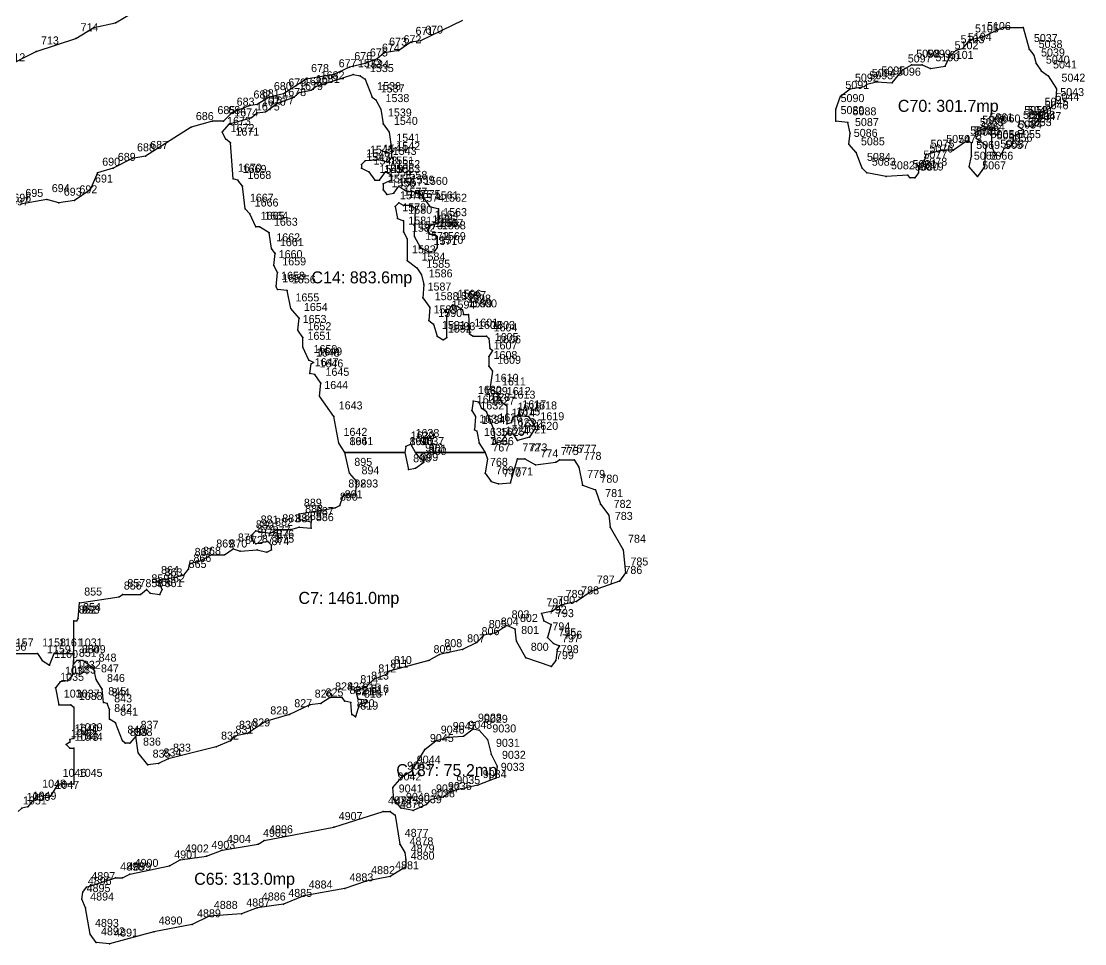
# Model space of a CAD drawing. Header units: metres. Extents: x 390529 to 391464, y 585067 to 585881.
# Drawn here: x 390792.9 to 390925.8, y 585389.8 to 585505.1 of the extents above; entities that cross this region are included whole.
import ezdxf
from ezdxf.enums import TextEntityAlignment as Align

# ---------------------------------------------------------------- set-up
doc = ezdxf.new("R2010")
doc.units = ezdxf.units.M
for name, color, linetype in [('1CC', 1, 'Continuous'), ('NUMERE_PCT', 2, 'Continuous'), ('TEXTE', 7, 'Continuous'), ('VARFURI', 4, 'Continuous')]:
    doc.layers.add(name, color=color, linetype=linetype)

msp = doc.modelspace()

# ---------------------------------------------------------------- linework, layer by layer
at = {"layer": '1CC', "color": 1}
for points in [[(390790.541, 585499.16), (390794.741, 585501.26), (390799.691, 585502.91), (390801.941, 585504.26), (390804.641, 585504.86), (390806.891, 585506.21)], [(390847.991, 585505.16), (390842.741, 585502.61), (390841.541, 585502.46), (390840.041, 585501.41), (390838.241, 585501.11), (390837.341, 585500.36), (390835.841, 585499.76), (390833.891, 585499.31), (390831.941, 585498.41), (390828.491, 585497.81), (390825.641, 585496.01), (390823.841, 585495.56), (390822.341, 585494.66), (390821.291, 585494.51), (390819.191, 585493.61), (390818.141, 585492.56), (390816.791, 585492.56), (390814.091, 585491.81), (390808.391, 585488.21), (390806.741, 585487.91), (390804.341, 585486.71), (390802.391, 585486.11), (390801.491, 585484.01), (390799.541, 585482.66), (390797.591, 585482.36), (390796.091, 585482.81), (390792.791, 585482.21)], [(390790.841, 585426.05), (390794.891, 585426.05), (390795.491, 585425.21), (390796.391, 585424.61), (390796.991, 585426.05), (390799.466, 585426.05), (390799.466, 585426.05), (390799.241, 585423.26), (390798.641, 585422.66), (390797.741, 585422.51), (390797.141, 585421.76), (390797.591, 585419.66), (390799.091, 585419.66), (390799.466, 585419.36), (390799.466, 585415.46), (390798.941, 585415.31), (390798.941, 585415.01), (390798.491, 585414.71), (390798.941, 585414.26), (390799.466, 585414.26), (390799.466, 585409.76), (390797.441, 585409.76), (390796.541, 585408.26), (390794.891, 585408.41), (390793.691, 585406.91), (390792.941, 585406.76), (390792.491, 585406.31)]]:
    msp.add_lwpolyline(points, dxfattribs=at)
for points in [[(390915.497, 585504.26), (390918.047, 585504.26), (390918.797, 585501.56), (390919.397, 585500.81), (390919.697, 585499.76), (390920.297, 585498.86), (390921.197, 585498.26), (390922.247, 585496.61), (390922.097, 585494.81), (390921.497, 585494.21), (390920.147, 585493.61), (390920.147, 585493.16), (390919.247, 585491.81), (390918.497, 585491.96), (390918.047, 585492.56), (390917.597, 585492.56), (390917.447, 585491.96), (390918.047, 585491.51), (390918.047, 585491.06), (390916.847, 585490.76), (390916.697, 585489.56), (390915.647, 585489.11), (390915.197, 585488.21), (390914.597, 585488.36), (390914.147, 585489.41), (390914.147, 585491.51), (390913.247, 585491.66), (390912.347, 585491.36), (390912.047, 585491.06), (390912.197, 585490.46), (390913.397, 585489.56), (390913.247, 585486.86), (390912.347, 585485.66), (390911.297, 585486.86), (390911.597, 585488.21), (390911.597, 585489.86), (390911.297, 585490.01), (390910.847, 585490.01), (390909.347, 585488.96), (390907.847, 585488.96), (390905.897, 585488.36), (390905.747, 585487.76), (390904.997, 585487.01), (390904.997, 585486.11), (390904.547, 585485.51), (390903.947, 585485.51), (390903.647, 585485.81), (390900.947, 585485.66), (390898.547, 585486.11), (390897.947, 585486.71), (390897.197, 585488.66), (390896.297, 585489.71), (390896.447, 585491.06), (390896.147, 585492.41), (390894.647, 585492.56), (390894.647, 585494.06), (390895.247, 585495.71), (390896.447, 585496.61), (390898.247, 585496.91), (390898.547, 585497.21), (390899.747, 585497.51), (390901.697, 585497.36), (390903.047, 585499.01), (390904.097, 585499.61), (390905.447, 585499.61), (390906.497, 585499.16), (390908.297, 585499.46), (390908.897, 585500.66), (390909.647, 585501.41), (390910.547, 585501.71), (390911.447, 585502.76), (390912.947, 585503.06), (390915.497, 585504.26)], [(390834.341, 585498.41), (390835.241, 585498.26), (390835.841, 585497.81), (390836.741, 585495.56), (390837.191, 585495.26), (390837.791, 585494.06), (390838.091, 585492.26), (390838.841, 585491.21), (390839.141, 585489.11), (390839.141, 585488.06), (390838.691, 585487.46), (390837.491, 585487.76), (390835.841, 585487.61), (390835.391, 585487.16), (390835.391, 585486.71), (390836.291, 585486.26), (390837.041, 585485.21), (390837.641, 585485.21), (390838.391, 585486.26), (390839.141, 585485.81), (390839.141, 585485.21), (390838.091, 585484.76), (390838.091, 585484.01), (390838.541, 585483.41), (390839.441, 585483.56), (390840.041, 585484.46), (390840.941, 585483.86), (390842.591, 585483.71), (390843.941, 585481.91), (390844.991, 585481.61), (390844.991, 585479.81), (390843.941, 585479.51), (390843.641, 585478.91), (390843.941, 585478.46), (390844.541, 585478.46), (390844.841, 585478.16), (390844.841, 585476.81), (390844.541, 585476.36), (390843.791, 585476.21), (390842.741, 585476.81), (390841.991, 585478.16), (390842.141, 585481.61), (390841.691, 585482.06), (390840.641, 585482.06), (390840.041, 585482.36), (390839.591, 585481.91), (390839.891, 585480.41), (390840.641, 585480.11), (390840.641, 585478.76), (390841.091, 585477.86), (390841.091, 585475.16), (390842.291, 585474.26), (390842.891, 585473.36), (390843.191, 585472.16), (390843.041, 585470.51), (390843.941, 585469.31), (390843.791, 585467.66), (390844.391, 585467.21), (390844.841, 585465.71), (390845.591, 585465.26), (390846.041, 585465.56), (390846.041, 585468.26), (390846.491, 585469.31), (390846.791, 585469.61), (390847.391, 585469.46), (390847.991, 585469.01), (390848.141, 585468.41), (390848.741, 585468.41), (390848.891, 585466.01), (390849.341, 585465.71), (390850.991, 585465.71), (390851.291, 585465.41), (390851.441, 585464.21), (390851.741, 585463.91), (390851.291, 585463.16), (390851.291, 585461.96), (390851.741, 585461.36), (390851.441, 585459.11), (390852.341, 585458.66), (390852.941, 585457.46), (390853.541, 585457.01), (390853.541, 585454.76), (390854.141, 585454.91), (390854.291, 585455.51), (390854.891, 585455.81), (390856.241, 585455.66), (390857.141, 585454.31), (390856.391, 585453.11), (390854.891, 585452.66), (390854.441, 585453.41), (390853.541, 585453.56), (390852.791, 585452.51), (390852.191, 585452.36), (390851.891, 585454.16), (390850.991, 585456.26), (390850.391, 585456.71), (390850.091, 585457.46), (390849.341, 585457.61), (390849.191, 585456.41), (390849.641, 585455.66), (390849.491, 585454.01), (390849.791, 585453.86), (390850.091, 585452.36), (390850.841, 585451.2), (390842.141, 585451.2), (390841.541, 585452.21), (390840.941, 585451.91), (390840.791, 585451.2), (390833.291, 585451.2), (390832.541, 585452.36), (390831.941, 585455.66), (390830.141, 585458.21), (390830.291, 585459.86), (390829.541, 585460.91), (390828.941, 585461.06), (390829.091, 585462.26), (390829.391, 585462.41), (390828.791, 585462.71), (390828.041, 585464.36), (390828.041, 585465.56), (390827.441, 585466.46), (390827.591, 585467.96), (390826.541, 585469.16), (390826.091, 585471.41), (390824.891, 585471.56), (390824.741, 585471.86), (390824.891, 585473.66), (390824.441, 585474.56), (390824.591, 585476.06), (390824.141, 585476.66), (390823.841, 585478.61), (390822.641, 585479.36), (390822.191, 585479.36), (390821.441, 585481.01), (390820.841, 585481.61), (390820.541, 585484.46), (390819.941, 585485.21), (390819.341, 585485.36), (390819.041, 585489.86), (390818.441, 585490.31), (390817.991, 585491.21), (390818.891, 585492.26), (390821.591, 585493.01), (390822.341, 585493.61), (390823.391, 585493.76), (390824.891, 585494.81), (390826.991, 585495.56), (390827.591, 585496.16), (390829.091, 585496.46), (390829.691, 585496.91), (390834.341, 585498.41)], [(390850.841, 585451.2), (390851.141, 585450.41), (390850.841, 585448.61), (390851.591, 585447.56), (390852.491, 585447.26), (390853.991, 585447.41), (390854.891, 585450.41), (390855.791, 585450.41), (390857.141, 585449.66), (390859.691, 585449.96), (390860.141, 585450.26), (390861.941, 585450.26), (390862.541, 585449.36), (390862.991, 585447.11), (390864.641, 585446.51), (390865.241, 585444.71), (390866.291, 585443.36), (390866.441, 585441.86), (390868.091, 585439.01), (390868.391, 585436.16), (390867.641, 585435.11), (390864.191, 585433.91), (390862.241, 585432.56), (390860.291, 585432.11), (390859.241, 585431.36), (390857.891, 585431.06), (390858.191, 585430.16), (390859.091, 585429.71), (390858.641, 585428.06), (390859.391, 585427.31), (390860.141, 585427.01), (390859.841, 585426.56), (390859.691, 585425.21), (390859.091, 585424.46), (390855.941, 585425.51), (390854.741, 585427.61), (390854.591, 585429.11), (390853.541, 585429.56), (390852.191, 585428.66), (390850.691, 585428.36), (390849.791, 585427.46), (390847.991, 585426.56), (390845.141, 585425.96), (390843.791, 585425.21), (390838.841, 585423.86), (390838.391, 585423.41), (390836.891, 585422.81), (390835.991, 585421.91), (390834.641, 585421.46), (390834.941, 585420.41), (390835.991, 585420.26), (390835.991, 585419.96), (390835.091, 585419.66), (390834.641, 585418.16), (390834.191, 585418.46), (390834.041, 585419.96), (390833.291, 585420.11), (390832.991, 585420.56), (390831.491, 585420.56), (390830.291, 585419.81), (390828.941, 585419.66), (390826.391, 585418.46), (390823.391, 585417.56), (390821.141, 585416.06), (390819.491, 585415.76), (390819.041, 585415.16), (390817.241, 585414.41), (390811.241, 585412.91), (390810.041, 585412.31), (390808.691, 585412.16), (390807.491, 585413.66), (390807.191, 585415.76), (390806.441, 585414.86), (390805.841, 585414.86), (390805.541, 585415.16), (390804.641, 585417.41), (390803.891, 585417.86), (390803.891, 585419.06), (390803.591, 585419.81), (390803.141, 585419.96), (390802.991, 585421.61), (390802.241, 585422.81), (390801.941, 585424.16), (390800.591, 585425.21), (390799.841, 585425.21), (390799.466, 585424.76), (390799.466, 585430.16), (390799.841, 585430.16), (390799.991, 585430.46), (390800.141, 585432.41), (390805.091, 585433.16), (390805.541, 585433.46), (390807.791, 585433.46), (390808.541, 585434.06), (390808.991, 585433.61), (390810.191, 585433.46), (390810.491, 585434.06), (390810.191, 585434.81), (390809.741, 585435.11), (390813.191, 585435.86), (390813.791, 585436.61), (390813.941, 585437.36), (390814.991, 585437.51), (390816.641, 585438.41), (390818.291, 585438.41), (390819.341, 585439.16), (390820.241, 585438.86), (390822.341, 585439.01), (390823.541, 585438.71), (390824.141, 585439.01), (390824.141, 585439.61), (390823.691, 585440.06), (390822.191, 585439.76), (390821.741, 585440.21), (390821.591, 585440.81), (390822.191, 585441.41), (390823.991, 585441.11), (390824.891, 585441.56), (390826.541, 585441.56), (390827.591, 585441.86), (390829.091, 585441.71), (390829.091, 585442.46), (390827.741, 585442.76), (390827.591, 585443.51), (390832.091, 585444.26), (390832.691, 585444.56), (390833.141, 585445.91), (390834.641, 585445.91), (390834.791, 585447.56), (390833.891, 585448.61), (390833.291, 585451.2), (390840.791, 585451.2), (390841.241, 585449.06), (390842.141, 585449.21), (390843.191, 585449.96), (390843.191, 585450.26), (390842.741, 585450.41), (390842.141, 585451.2), (390850.841, 585451.2)], [(390849.341, 585416.66), (390850.091, 585416.51), (390851.141, 585415.31), (390851.591, 585413.51), (390852.341, 585412.01), (390852.191, 585410.51), (390849.941, 585409.61), (390846.641, 585408.86), (390845.591, 585408.11), (390844.091, 585407.81), (390843.491, 585407.21), (390841.841, 585406.46), (390840.341, 585406.76), (390839.441, 585407.81), (390839.291, 585409.31), (390840.491, 585410.66), (390841.691, 585411.41), (390843.341, 585414.11), (390844.691, 585415.16), (390846.191, 585415.61), (390848.141, 585415.76), (390849.341, 585416.66)], [(390838.091, 585406.31), (390838.991, 585406.31), (390839.591, 585405.86), (390840.191, 585402.26), (390840.791, 585401.21), (390840.941, 585400.31), (390840.941, 585399.41), (390838.991, 585398.21), (390835.991, 585397.61), (390833.291, 585396.71), (390828.191, 585395.81), (390825.641, 585394.76), (390822.341, 585394.31), (390820.391, 585393.56), (390816.341, 585393.26), (390814.241, 585392.21), (390809.441, 585391.31), (390803.891, 585389.81), (390802.241, 585389.96), (390801.491, 585391.01), (390800.891, 585394.31), (390800.441, 585395.36), (390800.591, 585396.26), (390801.041, 585396.86), (390804.641, 585398.06), (390805.541, 585398.06), (390806.441, 585398.51), (390811.391, 585399.56), (390812.741, 585400.31), (390816.041, 585400.76), (390817.991, 585401.51), (390822.491, 585402.26), (390823.241, 585402.71), (390831.941, 585404.36), (390838.091, 585406.31)]]:
    msp.add_lwpolyline(points, close=True, dxfattribs=at)
at = {"layer": 'VARFURI', "color": 4}
for p in [(390801.941, 585504.26), (390804.641, 585504.86), (390915.497, 585504.26), (390918.047, 585504.26), (390799.691, 585502.91), (390841.541, 585502.46), (390842.741, 585502.61), (390911.447, 585502.76), (390912.947, 585503.06), (390794.741, 585501.26), (390838.241, 585501.11), (390840.041, 585501.41), (390909.647, 585501.41), (390910.547, 585501.71), (390918.797, 585501.56), (390835.841, 585499.76), (390837.341, 585500.36), (390908.897, 585500.66), (390919.397, 585500.81), (390919.697, 585499.76), (390831.941, 585498.41), (390833.891, 585499.31), (390834.341, 585498.41), (390903.047, 585499.01), (390904.097, 585499.61), (390905.447, 585499.61), (390906.497, 585499.16), (390908.297, 585499.46), (390920.297, 585498.86), (390828.491, 585497.81), (390835.241, 585498.26), (390835.841, 585497.81), (390898.547, 585497.21), (390899.747, 585497.51), (390901.697, 585497.36), (390921.197, 585498.26), (390825.641, 585496.01), (390827.591, 585496.16), (390829.091, 585496.46), (390829.691, 585496.91), (390895.247, 585495.71), (390896.447, 585496.61), (390898.247, 585496.91), (390922.247, 585496.61), (390821.291, 585494.51), (390822.341, 585494.66), (390823.841, 585495.56), (390824.891, 585494.81), (390826.991, 585495.56), (390836.741, 585495.56), (390837.191, 585495.26), (390922.097, 585494.81), (390819.191, 585493.61), (390822.341, 585493.61), (390823.391, 585493.76), (390837.791, 585494.06), (390894.647, 585494.06), (390920.147, 585493.61), (390920.147, 585493.16), (390921.497, 585494.21), (390814.091, 585491.81), (390816.791, 585492.56), (390818.141, 585492.56), (390818.891, 585492.26), (390821.591, 585493.01), (390838.091, 585492.26), (390894.647, 585492.56), (390896.147, 585492.41), (390917.447, 585491.96), (390917.597, 585492.56), (390918.047, 585492.56), (390918.497, 585491.96), (390919.247, 585491.81), (390817.991, 585491.21), (390838.841, 585491.21), (390896.447, 585491.06), (390912.047, 585491.06), (390912.197, 585490.46), (390912.347, 585491.36), (390913.247, 585491.66), (390914.147, 585491.51), (390916.847, 585490.76), (390918.047, 585491.51), (390918.047, 585491.06), (390818.441, 585490.31), (390819.041, 585489.86), (390839.141, 585489.11), (390896.297, 585489.71), (390910.847, 585490.01), (390911.297, 585490.01), (390911.597, 585489.86), (390913.397, 585489.56), (390914.147, 585489.41), (390915.647, 585489.11), (390916.697, 585489.56), (390806.741, 585487.91), (390808.391, 585488.21), (390837.491, 585487.76), (390839.141, 585488.06), (390897.197, 585488.66), (390905.747, 585487.76), (390905.897, 585488.36), (390907.847, 585488.96), (390909.347, 585488.96), (390911.597, 585488.21), (390914.597, 585488.36), (390915.197, 585488.21), (390804.341, 585486.71), (390835.391, 585487.16), (390835.391, 585486.71), (390835.841, 585487.61), (390838.691, 585487.46), (390897.947, 585486.71), (390904.997, 585487.01), (390911.297, 585486.86), (390913.247, 585486.86), (390802.391, 585486.11), (390819.341, 585485.36), (390819.941, 585485.21), (390836.291, 585486.26), (390837.041, 585485.21), (390837.641, 585485.21), (390838.391, 585486.26), (390839.141, 585485.81), (390839.141, 585485.21), (390898.547, 585486.11), (390900.947, 585485.66), (390903.647, 585485.81), (390903.947, 585485.51), (390904.547, 585485.51), (390904.997, 585486.11), (390912.347, 585485.66), (390801.491, 585484.01), (390820.541, 585484.46), (390838.091, 585484.76), (390838.091, 585484.01), (390840.041, 585484.46), (390840.941, 585483.86), (390796.091, 585482.81), (390799.541, 585482.66), (390838.541, 585483.41), (390839.441, 585483.56), (390842.591, 585483.71), (390797.591, 585482.36), (390820.841, 585481.61), (390839.591, 585481.91), (390840.041, 585482.36), (390840.641, 585482.06), (390841.691, 585482.06), (390842.141, 585481.61), (390843.941, 585481.91), (390844.991, 585481.61), (390821.441, 585481.01), (390839.891, 585480.41), (390840.641, 585480.11), (390844.991, 585479.81), (390822.191, 585479.36), (390822.641, 585479.36), (390823.841, 585478.61), (390840.641, 585478.76), (390843.641, 585478.91), (390843.941, 585479.51), (390843.941, 585478.46), (390844.541, 585478.46), (390841.091, 585477.86), (390841.991, 585478.16), (390844.841, 585478.16), (390824.141, 585476.66), (390824.591, 585476.06), (390842.741, 585476.81), (390843.791, 585476.21), (390844.541, 585476.36), (390844.841, 585476.81), (390824.441, 585474.56), (390841.091, 585475.16), (390824.891, 585473.66), (390842.291, 585474.26), (390842.891, 585473.36), (390824.741, 585471.86), (390843.191, 585472.16), (390824.891, 585471.56), (390826.091, 585471.41), (390843.041, 585470.51), (390826.541, 585469.16), (390843.941, 585469.31), (390846.491, 585469.31), (390846.791, 585469.61), (390847.391, 585469.46), (390827.591, 585467.96), (390846.041, 585468.26), (390847.991, 585469.01), (390848.141, 585468.41), (390848.741, 585468.41), (390843.791, 585467.66), (390844.391, 585467.21), (390827.441, 585466.46), (390828.041, 585465.56), (390844.841, 585465.71), (390845.591, 585465.26), (390846.041, 585465.56), (390848.891, 585466.01), (390849.341, 585465.71), (390850.991, 585465.71), (390851.291, 585465.41), (390828.041, 585464.36), (390851.441, 585464.21), (390851.741, 585463.91), (390828.791, 585462.71), (390851.291, 585463.16), (390829.091, 585462.26), (390829.391, 585462.41), (390851.291, 585461.96), (390851.741, 585461.36), (390828.941, 585461.06), (390829.541, 585460.91), (390830.291, 585459.86), (390851.441, 585459.11), (390852.341, 585458.66), (390830.141, 585458.21), (390849.341, 585457.61), (390850.091, 585457.46), (390852.941, 585457.46), (390849.191, 585456.41), (390850.391, 585456.71), (390850.991, 585456.26), (390853.541, 585457.01), (390831.941, 585455.66), (390849.641, 585455.66), (390853.541, 585454.76), (390854.141, 585454.91), (390854.291, 585455.51), (390854.891, 585455.81), (390856.241, 585455.66), (390849.491, 585454.01), (390849.791, 585453.86), (390851.891, 585454.16), (390853.541, 585453.56), (390854.441, 585453.41), (390857.141, 585454.31), (390832.541, 585452.36), (390840.941, 585451.91), (390841.541, 585452.21), (390850.091, 585452.36), (390852.191, 585452.36), (390852.791, 585452.51), (390854.891, 585452.66), (390856.391, 585453.11), (390833.291, 585451.2), (390833.291, 585451.2), (390840.791, 585451.2), (390840.791, 585451.2), (390842.141, 585451.2), (390842.141, 585451.2), (390850.841, 585451.2), (390850.841, 585451.2), (390842.141, 585449.21), (390842.741, 585450.41), (390843.191, 585450.26), (390843.191, 585449.96), (390851.141, 585450.41), (390854.891, 585450.41), (390855.791, 585450.41), (390857.141, 585449.66), (390859.691, 585449.96), (390860.141, 585450.26), (390861.941, 585450.26), (390862.541, 585449.36), (390833.891, 585448.61), (390841.241, 585449.06), (390850.841, 585448.61), (390834.791, 585447.56), (390851.591, 585447.56), (390852.491, 585447.26), (390853.991, 585447.41), (390862.991, 585447.11), (390833.141, 585445.91), (390834.641, 585445.91), (390864.641, 585446.51), (390832.091, 585444.26), (390832.691, 585444.56), (390865.241, 585444.71), (390827.591, 585443.51), (390827.741, 585442.76), (390866.291, 585443.36), (390822.191, 585441.41), (390824.891, 585441.56), (390826.541, 585441.56), (390827.591, 585441.86), (390829.091, 585442.46), (390829.091, 585441.71), (390866.441, 585441.86), (390821.591, 585440.81), (390821.741, 585440.21), (390823.691, 585440.06), (390823.991, 585441.11), (390819.341, 585439.16), (390820.241, 585438.86), (390822.191, 585439.76), (390822.341, 585439.01), (390823.541, 585438.71), (390824.141, 585439.61), (390824.141, 585439.01), (390868.091, 585439.01), (390813.941, 585437.36), (390814.991, 585437.51), (390816.641, 585438.41), (390818.291, 585438.41), (390813.791, 585436.61), (390868.391, 585436.16), (390809.741, 585435.11), (390810.191, 585434.81), (390813.191, 585435.86), (390867.641, 585435.11), (390805.541, 585433.46), (390807.791, 585433.46), (390808.541, 585434.06), (390808.991, 585433.61), (390810.191, 585433.46), (390810.491, 585434.06), (390864.191, 585433.91), (390800.141, 585432.41), (390805.091, 585433.16), (390860.291, 585432.11), (390862.241, 585432.56), (390857.891, 585431.06), (390859.241, 585431.36), (390799.466, 585430.16), (390799.841, 585430.16), (390799.991, 585430.46), (390853.541, 585429.56), (390858.191, 585430.16), (390859.091, 585429.71), (390850.691, 585428.36), (390852.191, 585428.66), (390854.591, 585429.11), (390858.641, 585428.06), (390849.791, 585427.46), (390854.741, 585427.61), (390859.391, 585427.31), (390860.141, 585427.01), (390794.891, 585426.05), (390796.991, 585426.05), (390799.466, 585426.05), (390845.141, 585425.96), (390847.991, 585426.56), (390855.941, 585425.51), (390859.841, 585426.56), (390795.491, 585425.21), (390796.391, 585424.61), (390799.466, 585424.76), (390799.841, 585425.21), (390800.591, 585425.21), (390801.941, 585424.16), (390843.791, 585425.21), (390859.091, 585424.46), (390859.691, 585425.21), (390798.641, 585422.66), (390799.241, 585423.26), (390802.241, 585422.81), (390836.891, 585422.81), (390838.391, 585423.41), (390838.841, 585423.86), (390797.141, 585421.76), (390797.741, 585422.51), (390802.991, 585421.61), (390834.641, 585421.46), (390835.991, 585421.91), (390803.141, 585419.96), (390831.491, 585420.56), (390832.991, 585420.56), (390833.291, 585420.11), (390834.041, 585419.96), (390834.941, 585420.41), (390835.991, 585420.26), (390835.991, 585419.96), (390797.591, 585419.66), (390799.091, 585419.66), (390799.466, 585419.36), (390803.591, 585419.81), (390803.891, 585419.06), (390828.941, 585419.66), (390830.291, 585419.81), (390835.091, 585419.66), (390803.891, 585417.86), (390804.641, 585417.41), (390823.391, 585417.56), (390826.391, 585418.46), (390834.191, 585418.46), (390834.641, 585418.16), (390821.141, 585416.06), (390849.341, 585416.66), (390850.091, 585416.51), (390798.491, 585414.71), (390798.941, 585415.31), (390798.941, 585415.01), (390799.466, 585415.46), (390805.541, 585415.16), (390805.841, 585414.86), (390806.441, 585414.86), (390807.191, 585415.76), (390819.041, 585415.16), (390819.491, 585415.76), (390844.691, 585415.16), (390846.191, 585415.61), (390848.141, 585415.76), (390851.141, 585415.31), (390798.941, 585414.26), (390799.466, 585414.26), (390807.491, 585413.66), (390817.241, 585414.41), (390843.341, 585414.11), (390851.591, 585413.51), (390808.691, 585412.16), (390810.041, 585412.31), (390811.241, 585412.91), (390852.341, 585412.01), (390840.491, 585410.66), (390841.691, 585411.41), (390797.441, 585409.76), (390799.466, 585409.76), (390849.941, 585409.61), (390852.191, 585410.51), (390794.891, 585408.41), (390796.541, 585408.26), (390839.291, 585409.31), (390845.591, 585408.11), (390846.641, 585408.86), (390792.941, 585406.76), (390793.691, 585406.91), (390839.441, 585407.81), (390840.341, 585406.76), (390843.491, 585407.21), (390844.091, 585407.81), (390838.091, 585406.31), (390838.991, 585406.31), (390839.591, 585405.86), (390841.841, 585406.46), (390831.941, 585404.36), (390823.241, 585402.71), (390817.991, 585401.51), (390822.491, 585402.26), (390840.191, 585402.26), (390812.741, 585400.31), (390816.041, 585400.76), (390840.791, 585401.21), (390840.941, 585400.31), (390811.391, 585399.56), (390840.941, 585399.41), (390804.641, 585398.06), (390805.541, 585398.06), (390806.441, 585398.51), (390835.991, 585397.61), (390838.991, 585398.21), (390800.591, 585396.26), (390801.041, 585396.86), (390833.291, 585396.71), (390800.441, 585395.36), (390825.641, 585394.76), (390828.191, 585395.81), (390800.891, 585394.31), (390820.391, 585393.56), (390822.341, 585394.31), (390814.241, 585392.21), (390816.341, 585393.26), (390801.491, 585391.01), (390809.441, 585391.31), (390802.241, 585389.96), (390803.891, 585389.81)]:
    msp.add_point(p, dxfattribs=at)

# ---------------------------------------------------------------- texts
at = {"layer": 'NUMERE_PCT', "color": 2}
for s, p in [('714', (390800.291, 585503.51)), ('671', (390842.141, 585503.06)), ('670', (390843.341, 585503.21)), ('5105', (390912.047, 585503.36)), ('5106', (390913.547, 585503.66)), ('713', (390795.341, 585501.86)), ('673', (390838.841, 585501.71)), ('672', (390840.641, 585502.01)), ('5102', (390909.497, 585501.26)), ('5103', (390910.247, 585502.01)), ('5104', (390911.147, 585502.31)), ('5037', (390919.397, 585502.16)), ('5038', (390919.997, 585501.41)), ('712', (390791.141, 585499.76)), ('676', (390834.491, 585499.91)), ('675', (390836.441, 585500.36)), ('674', (390837.941, 585500.96)), ('5098', (390904.697, 585500.21)), ('5099', (390906.047, 585500.21)), ('5100', (390907.097, 585499.76)), ('5101', (390908.897, 585500.06)), ('5039', (390920.297, 585500.36)), ('678', (390829.091, 585498.41)), ('677', (390832.541, 585499.01)), ('1533', (390834.941, 585499.01)), ('1534', (390835.841, 585498.86)), ('1535', (390836.441, 585498.41)), ('5097', (390903.647, 585499.61)), ('5040', (390920.897, 585499.46)), ('5041', (390921.797, 585498.86)), ('1681', (390829.691, 585497.06)), ('1682', (390830.291, 585497.51)), ('5092', (390897.047, 585497.21)), ('5093', (390898.847, 585497.51)), ('5094', (390899.147, 585497.81)), ('5095', (390900.347, 585498.11)), ('5096', (390902.297, 585497.96)), ('5042', (390922.847, 585497.21)), ('680', (390824.441, 585496.16)), ('679', (390826.241, 585496.61)), ('1679', (390827.591, 585496.16)), ('1680', (390828.191, 585496.76)), ('1536', (390837.341, 585496.16)), ('1537', (390837.791, 585495.86)), ('5091', (390895.847, 585496.31)), ('682', (390821.891, 585495.11)), ('681', (390822.941, 585495.26)), ('1678', (390825.491, 585495.41)), ('1538', (390838.391, 585494.66)), ('5090', (390895.247, 585494.66)), ('5044', (390922.097, 585494.81)), ('5043', (390922.697, 585495.41)), ('685', (390817.391, 585493.16)), ('684', (390818.741, 585493.16)), ('683', (390819.791, 585494.21)), ('1675', (390822.191, 585493.61)), ('1676', (390822.941, 585494.21)), ('1677', (390823.991, 585494.36)), ('5089', (390895.247, 585493.16)), ('5050', (390918.197, 585493.16)), ('5049', (390918.647, 585493.16)), ('5045', (390920.747, 585494.21)), ('5046', (390920.747, 585493.76)), ('686', (390814.691, 585492.41)), ('1673', (390818.591, 585491.81)), ('1674', (390819.491, 585492.86)), ('1539', (390838.691, 585492.86)), ('1540', (390839.441, 585491.81)), ('5088', (390896.747, 585493.01)), ('5062', (390912.947, 585491.96)), ('5061', (390913.847, 585492.26)), ('5060', (390914.747, 585492.11)), ('5051', (390918.047, 585492.56)), ('5052', (390918.647, 585492.11)), ('5048', (390919.097, 585492.56)), ('5047', (390919.847, 585492.41)), ('1672', (390819.041, 585490.91)), ('1671', (390819.641, 585490.46)), ('5087', (390897.047, 585491.66)), ('5072', (390911.447, 585490.61)), ('5071', (390911.897, 585490.61)), ('5070', (390912.197, 585490.46)), ('5063', (390912.647, 585491.66)), ('5064', (390912.797, 585491.06)), ('5054', (390917.447, 585491.36)), ('5053', (390918.647, 585491.66)), ('1541', (390839.741, 585489.71)), ('5086', (390896.897, 585490.31)), ('5085', (390897.797, 585489.26)), ('5074', (390908.447, 585489.56)), ('5073', (390909.947, 585489.56)), ('5065', (390913.997, 585490.16)), ('5059', (390914.747, 585490.01)), ('5056', (390916.247, 585489.71)), ('5055', (390917.297, 585490.16)), ('688', (390807.341, 585488.51)), ('687', (390808.991, 585488.81)), ('1546', (390835.991, 585487.76)), ('1545', (390836.441, 585488.21)), ('1544', (390838.091, 585488.36)), ('1543', (390839.291, 585488.06)), ('1542', (390839.741, 585488.66)), ('5076', (390906.347, 585488.36)), ('5075', (390906.497, 585488.96)), ('5069', (390912.197, 585488.81)), ('5058', (390915.197, 585488.96)), ('5057', (390915.797, 585488.81)), ('690', (390802.991, 585486.71)), ('689', (390804.941, 585487.31)), ('1547', (390835.991, 585487.31)), ('1548', (390836.891, 585486.86)), ('1551', (390838.991, 585486.86)), ('1552', (390839.741, 585486.41)), ('5084', (390898.547, 585487.31)), ('5083', (390899.147, 585486.71)), ('5081', (390904.247, 585486.41)), ('5077', (390905.597, 585487.61)), ('5078', (390905.597, 585486.71)), ('5068', (390911.897, 585487.46)), ('5066', (390913.847, 585487.46)), ('1670', (390819.941, 585485.96)), ('1669', (390820.541, 585485.81)), ('1549', (390837.641, 585485.81)), ('1550', (390838.241, 585485.81)), ('1554', (390838.691, 585485.36)), ('1553', (390839.741, 585485.81)), ('5082', (390901.547, 585486.26)), ('5080', (390904.547, 585486.11)), ('5079', (390905.147, 585486.11)), ('5067', (390912.947, 585486.26)), ('691', (390802.091, 585484.61)), ('1668', (390821.141, 585485.06)), ('1555', (390838.691, 585484.61)), ('1556', (390839.141, 585484.01)), ('1557', (390840.041, 585484.16)), ('1558', (390840.641, 585485.06)), ('1559', (390841.541, 585484.46)), ('1560', (390843.191, 585484.31)), ('695', (390793.391, 585482.81)), ('694', (390796.691, 585483.41)), ('693', (390798.191, 585482.96)), ('692', (390800.141, 585483.26)), ('1578', (390840.191, 585482.51)), ('1577', (390840.641, 585482.96)), ('1576', (390841.241, 585482.66)), ('1575', (390842.291, 585482.66)), ('1561', (390844.541, 585482.51)), ('697', (390791.591, 585481.76)), ('696', (390791.891, 585482.21)), ('1667', (390821.441, 585482.21)), ('1666', (390822.041, 585481.61)), ('1574', (390842.741, 585482.21)), ('1562', (390845.591, 585482.21)), ('1665', (390822.791, 585479.96)), ('1664', (390823.241, 585479.96)), ('1579', (390840.491, 585481.01)), ('1580', (390841.241, 585480.71)), ('1564', (390844.541, 585480.11)), ('1563', (390845.591, 585480.41)), ('1663', (390824.441, 585479.21)), ('1581', (390841.241, 585479.36)), ('1582', (390841.691, 585478.46)), ('1573', (390842.591, 585478.76)), ('1565', (390844.241, 585479.51)), ('1566', (390844.541, 585479.06)), ('1567', (390845.141, 585479.06)), ('1568', (390845.441, 585478.76)), ('1662', (390824.741, 585477.26)), ('1572', (390843.341, 585477.41)), ('1569', (390845.441, 585477.41)), ('1661', (390825.191, 585476.66)), ('1571', (390844.391, 585476.81)), ('1570', (390845.141, 585476.96)), ('1660', (390825.041, 585475.16)), ('1583', (390841.691, 585475.76)), ('1584', (390842.891, 585474.86)), ('1659', (390825.491, 585474.26)), ('1585', (390843.491, 585473.96)), ('1658', (390825.341, 585472.46)), ('1657', (390825.491, 585472.16)), ('1656', (390826.691, 585472.01)), ('1586', (390843.791, 585472.76)), ('1587', (390843.641, 585471.11)), ('1655', (390827.141, 585469.76)), ('1588', (390844.541, 585469.91)), ('1595', (390847.091, 585469.91)), ('1596', (390847.391, 585470.21)), ('1597', (390847.991, 585470.06)), ('1598', (390848.591, 585469.61)), ('1654', (390828.191, 585468.56)), ('1589', (390844.391, 585468.26)), ('1590', (390844.991, 585467.81)), ('1594', (390846.641, 585468.86)), ('1599', (390848.741, 585469.01)), ('1600', (390849.341, 585469.01)), ('1653', (390828.041, 585467.06)), ('1601', (390849.491, 585466.61)), ('1652', (390828.641, 585466.16)), ('1591', (390845.441, 585466.31)), ('1592', (390846.191, 585465.86)), ('1593', (390846.641, 585466.16)), ('1602', (390849.941, 585466.31)), ('1603', (390851.591, 585466.31)), ('1604', (390851.891, 585466.01)), ('1651', (390828.641, 585464.96)), ('1605', (390852.041, 585464.81)), ('1606', (390852.341, 585464.51)), ('1650', (390829.391, 585463.31)), ('1648', (390829.691, 585462.86)), ('1649', (390829.991, 585463.01)), ('1607', (390851.891, 585463.76)), ('1608', (390851.891, 585462.56)), ('1647', (390829.541, 585461.66)), ('1646', (390830.141, 585461.51)), ('1609', (390852.341, 585461.96)), ('1645', (390830.891, 585460.46)), ('1644', (390830.741, 585458.81)), ('1610', (390852.041, 585459.71)), ('1611', (390852.941, 585459.26)), ('1630', (390849.941, 585458.21)), ('1629', (390850.691, 585458.06)), ('1628', (390850.991, 585457.31)), ('1612', (390853.541, 585458.06)), ('1613', (390854.141, 585457.61)), ('1643', (390832.541, 585456.26)), ('1631', (390849.791, 585457.01)), ('1632', (390850.241, 585456.26)), ('1627', (390851.591, 585456.86)), ('1616', (390854.891, 585456.11)), ('1617', (390855.491, 585456.41)), ('1618', (390856.841, 585456.26)), ('1633', (390850.091, 585454.61)), ('1626', (390852.491, 585454.76)), ('1614', (390854.141, 585455.36)), ('1615', (390854.741, 585455.51)), ('1619', (390857.741, 585454.91)), ('1634', (390850.391, 585454.46)), ('1623', (390854.141, 585454.16)), ('1622', (390855.041, 585454.01)), ('1621', (390855.491, 585453.26)), ('1620', (390856.991, 585453.71)), ('1642', (390833.141, 585452.96)), ('1639', (390841.541, 585452.51)), ('1638', (390842.141, 585452.81)), ('1635', (390850.691, 585452.96)), ('1625', (390852.791, 585452.96)), ('1624', (390853.391, 585453.11)), ('896', (390833.891, 585451.8)), ('1641', (390833.891, 585451.8)), ('897', (390841.391, 585451.8)), ('1640', (390841.391, 585451.8)), ('903', (390842.741, 585451.8)), ('1637', (390842.741, 585451.8)), ('902', (390843.341, 585451.01)), ('901', (390843.791, 585450.86)), ('900', (390843.791, 585450.56)), ('766', (390851.441, 585451.8)), ('1636', (390851.441, 585451.8)), ('767', (390851.741, 585451.01)), ('772', (390855.491, 585451.01)), ('773', (390856.391, 585451.01)), ('775', (390860.291, 585450.56)), ('776', (390860.741, 585450.86)), ('777', (390862.541, 585450.86)), ('895', (390834.491, 585449.21)), ('898', (390841.841, 585449.66)), ('899', (390842.741, 585449.81)), ('768', (390851.441, 585449.21)), ('774', (390857.741, 585450.26)), ('778', (390863.141, 585449.96)), ('894', (390835.391, 585448.16)), ('769', (390852.191, 585448.16)), ('771', (390854.591, 585448.01)), ('770', (390853.091, 585447.86)), ('779', (390863.591, 585447.71)), ('780', (390865.241, 585447.11)), ('892', (390833.741, 585446.51)), ('893', (390835.241, 585446.51)), ('781', (390865.841, 585445.31)), ('889', (390828.191, 585444.11)), ('890', (390832.691, 585444.86)), ('891', (390833.291, 585445.16)), ('782', (390866.891, 585443.96)), ('888', (390828.341, 585443.36)), ('887', (390829.691, 585443.06)), ('880', (390822.191, 585441.41)), ('881', (390822.791, 585442.01)), ('882', (390824.591, 585441.71)), ('883', (390825.491, 585442.16)), ('884', (390827.141, 585442.16)), ('885', (390828.191, 585442.46)), ('886', (390829.691, 585442.31)), ('783', (390867.041, 585442.46)), ('879', (390822.341, 585440.81)), ('878', (390822.791, 585440.36)), ('877', (390824.291, 585440.66)), ('876', (390824.741, 585440.21)), ('869', (390817.241, 585439.01)), ('870', (390818.891, 585439.01)), ('871', (390819.941, 585439.76)), ('872', (390820.841, 585439.46)), ('873', (390822.941, 585439.61)), ('874', (390824.141, 585439.31)), ('875', (390824.741, 585439.61)), ('784', (390868.691, 585439.61)), ('867', (390814.541, 585437.96)), ('868', (390815.591, 585438.11)), ('865', (390813.791, 585436.46)), ('866', (390814.391, 585437.21)), ('785', (390868.991, 585436.76)), ('859', (390809.141, 585434.66)), ('864', (390810.341, 585435.71)), ('863', (390810.791, 585435.41)), ('862', (390811.091, 585434.66)), ('786', (390868.241, 585435.71)), ('856', (390805.691, 585433.76)), ('857', (390806.141, 585434.06)), ('858', (390808.391, 585434.06)), ('860', (390809.591, 585434.21)), ('861', (390810.791, 585434.06)), ('787', (390864.791, 585434.51)), ('855', (390800.741, 585433.01)), ('790', (390859.841, 585431.96)), ('789', (390860.891, 585432.71)), ('788', (390862.841, 585433.16)), ('852', (390800.066, 585430.76)), ('853', (390800.441, 585430.76)), ('854', (390800.591, 585431.06)), ('791', (390858.491, 585431.66)), ('792', (390858.791, 585430.76)), ('803', (390854.141, 585430.16)), ('802', (390855.191, 585429.71)), ('793', (390859.691, 585430.31)), ('806', (390850.391, 585428.06)), ('805', (390851.291, 585428.96)), ('804', (390852.791, 585429.26)), ('801', (390855.341, 585428.21)), ('794', (390859.241, 585428.66)), ('1157', (390791.441, 585426.65)), ('1158', (390795.491, 585426.65)), ('1161', (390797.591, 585426.65)), ('1031', (390800.066, 585426.65)), ('807', (390848.591, 585427.16)), ('795', (390859.991, 585427.91)), ('797', (390860.441, 585427.16)), ('796', (390860.741, 585427.61)), ('1156', (390790.541, 585426.11)), ('1159', (390796.091, 585425.81)), ('851', (390800.066, 585425.36)), ('850', (390800.441, 585425.81)), ('849', (390801.191, 585425.81)), ('809', (390844.391, 585425.81)), ('808', (390845.741, 585426.56)), ('800', (390856.541, 585426.11)), ('798', (390860.291, 585425.81)), ('1160', (390796.991, 585425.21)), ('848', (390802.541, 585424.76)), ('811', (390838.991, 585424.01)), ('810', (390839.441, 585424.46)), ('799', (390859.691, 585425.06)), ('1034', (390798.341, 585423.11)), ('1033', (390799.241, 585423.26)), ('1032', (390799.841, 585423.86)), ('847', (390802.841, 585423.41)), ('812', (390837.491, 585423.41)), ('1035', (390797.741, 585422.36)), ('846', (390803.591, 585422.21)), ('814', (390835.241, 585422.06)), ('813', (390836.591, 585422.51)), ('1036', (390798.191, 585420.26)), ('1037', (390799.691, 585420.26)), ('845', (390803.741, 585420.56)), ('844', (390804.191, 585420.41)), ('826', (390829.541, 585420.26)), ('825', (390830.891, 585420.41)), ('824', (390832.091, 585421.16)), ('823', (390833.591, 585421.16)), ('822', (390833.891, 585420.71)), ('821', (390834.641, 585420.56)), ('815', (390835.541, 585421.01)), ('818', (390835.691, 585420.26)), ('816', (390836.591, 585420.86)), ('817', (390836.591, 585420.56)), ('1038', (390800.066, 585419.96)), ('843', (390804.491, 585419.66)), ('827', (390826.991, 585419.06)), ('820', (390834.791, 585419.06)), ('819', (390835.241, 585418.76)), ('842', (390804.491, 585418.46)), ('841', (390805.241, 585418.01)), ('828', (390823.991, 585418.16)), ('1039', (390800.066, 585416.06)), ('837', (390807.791, 585416.36)), ('830', (390820.091, 585416.36)), ('829', (390821.741, 585416.66)), ('9047', (390846.791, 585416.21)), ('9048', (390848.741, 585416.36)), ('9028', (390849.941, 585417.26)), ('9029', (390850.691, 585417.11)), ('1042', (390799.091, 585415.31)), ('1040', (390799.541, 585415.91)), ('1041', (390799.541, 585415.61)), ('1043', (390799.541, 585414.86)), ('1044', (390800.066, 585414.86)), ('840', (390806.141, 585415.76)), ('839', (390806.441, 585415.46)), ('838', (390807.041, 585415.46)), ('832', (390817.841, 585415.01)), ('831', (390819.641, 585415.76)), ('9045', (390843.941, 585414.71)), ('9046', (390845.291, 585415.76)), ('9030', (390851.741, 585415.91)), ('836', (390808.091, 585414.26)), ('833', (390811.841, 585413.51)), ('9031', (390852.191, 585414.11)), ('835', (390809.291, 585412.76)), ('834', (390810.641, 585412.91)), ('9044', (390842.291, 585412.01)), ('9032', (390852.941, 585412.61)), ('9043', (390841.091, 585411.26)), ('9033', (390852.791, 585411.11)), ('1046', (390798.041, 585410.36)), ('1045', (390800.066, 585410.36)), ('9042', (390839.891, 585409.91)), ('9035', (390847.241, 585409.46)), ('9034', (390850.541, 585410.21)), ('1048', (390795.491, 585409.01)), ('1047', (390797.141, 585408.86)), ('9041', (390840.041, 585408.41)), ('9037', (390844.691, 585408.41)), ('9036', (390846.191, 585408.71)), ('1051', (390793.091, 585406.91)), ('1050', (390793.541, 585407.36)), ('1049', (390794.291, 585407.51)), ('4874', (390838.691, 585406.91)), ('4875', (390839.591, 585406.91)), ('9040', (390840.941, 585407.36)), ('9039', (390842.441, 585407.06)), ('9038', (390844.091, 585407.81)), ('4876', (390840.191, 585406.46)), ('4907', (390832.541, 585404.96)), ('4905', (390823.091, 585402.86)), ('4906', (390823.841, 585403.31)), ('4877', (390840.791, 585402.86)), ('4904', (390818.591, 585402.11)), ('4878', (390841.391, 585401.81)), ('4901', (390811.991, 585400.16)), ('4902', (390813.341, 585400.91)), ('4903', (390816.641, 585401.36)), ('4879', (390841.541, 585400.91)), ('4900', (390807.041, 585399.11)), ('4881', (390839.591, 585398.81)), ('4880', (390841.541, 585400.01)), ('4897', (390801.641, 585397.46)), ('4898', (390805.241, 585398.66)), ('4899', (390806.141, 585398.66)), ('4882', (390836.591, 585398.21)), ('4896', (390801.191, 585396.86)), ('4884', (390828.791, 585396.41)), ('4883', (390833.891, 585397.31)), ('4895', (390801.041, 585395.96)), ('4894', (390801.491, 585394.91)), ('4886', (390822.941, 585394.91)), ('4885', (390826.241, 585395.36)), ('4888', (390816.941, 585393.86)), ('4887', (390820.991, 585394.16)), ('4889', (390814.841, 585392.81)), ('4893', (390802.091, 585391.61)), ('4890', (390810.041, 585391.91)), ('4892', (390802.841, 585390.56)), ('4891', (390804.491, 585390.41))]:
    msp.add_text(s, height=1, dxfattribs=at).set_placement(p, align=Align.BOTTOM_LEFT)
at = {"layer": 'TEXTE', "color": 7}
for s, p in [('C70: 301.7mp', (390908.702, 585494.491)), ('C14: 883.6mp', (390835.433, 585473.062)), ('C7: 1461.0mp', (390833.815, 585433.016)), ('C187: 75.2mp', (390846.038, 585411.499)), ('C65: 313.0mp', (390820.78, 585397.92))]:
    msp.add_text(s, height=1.5, dxfattribs=at).set_placement(p, align=Align.MIDDLE_CENTER)

doc.saveas('drawing.dxf')
